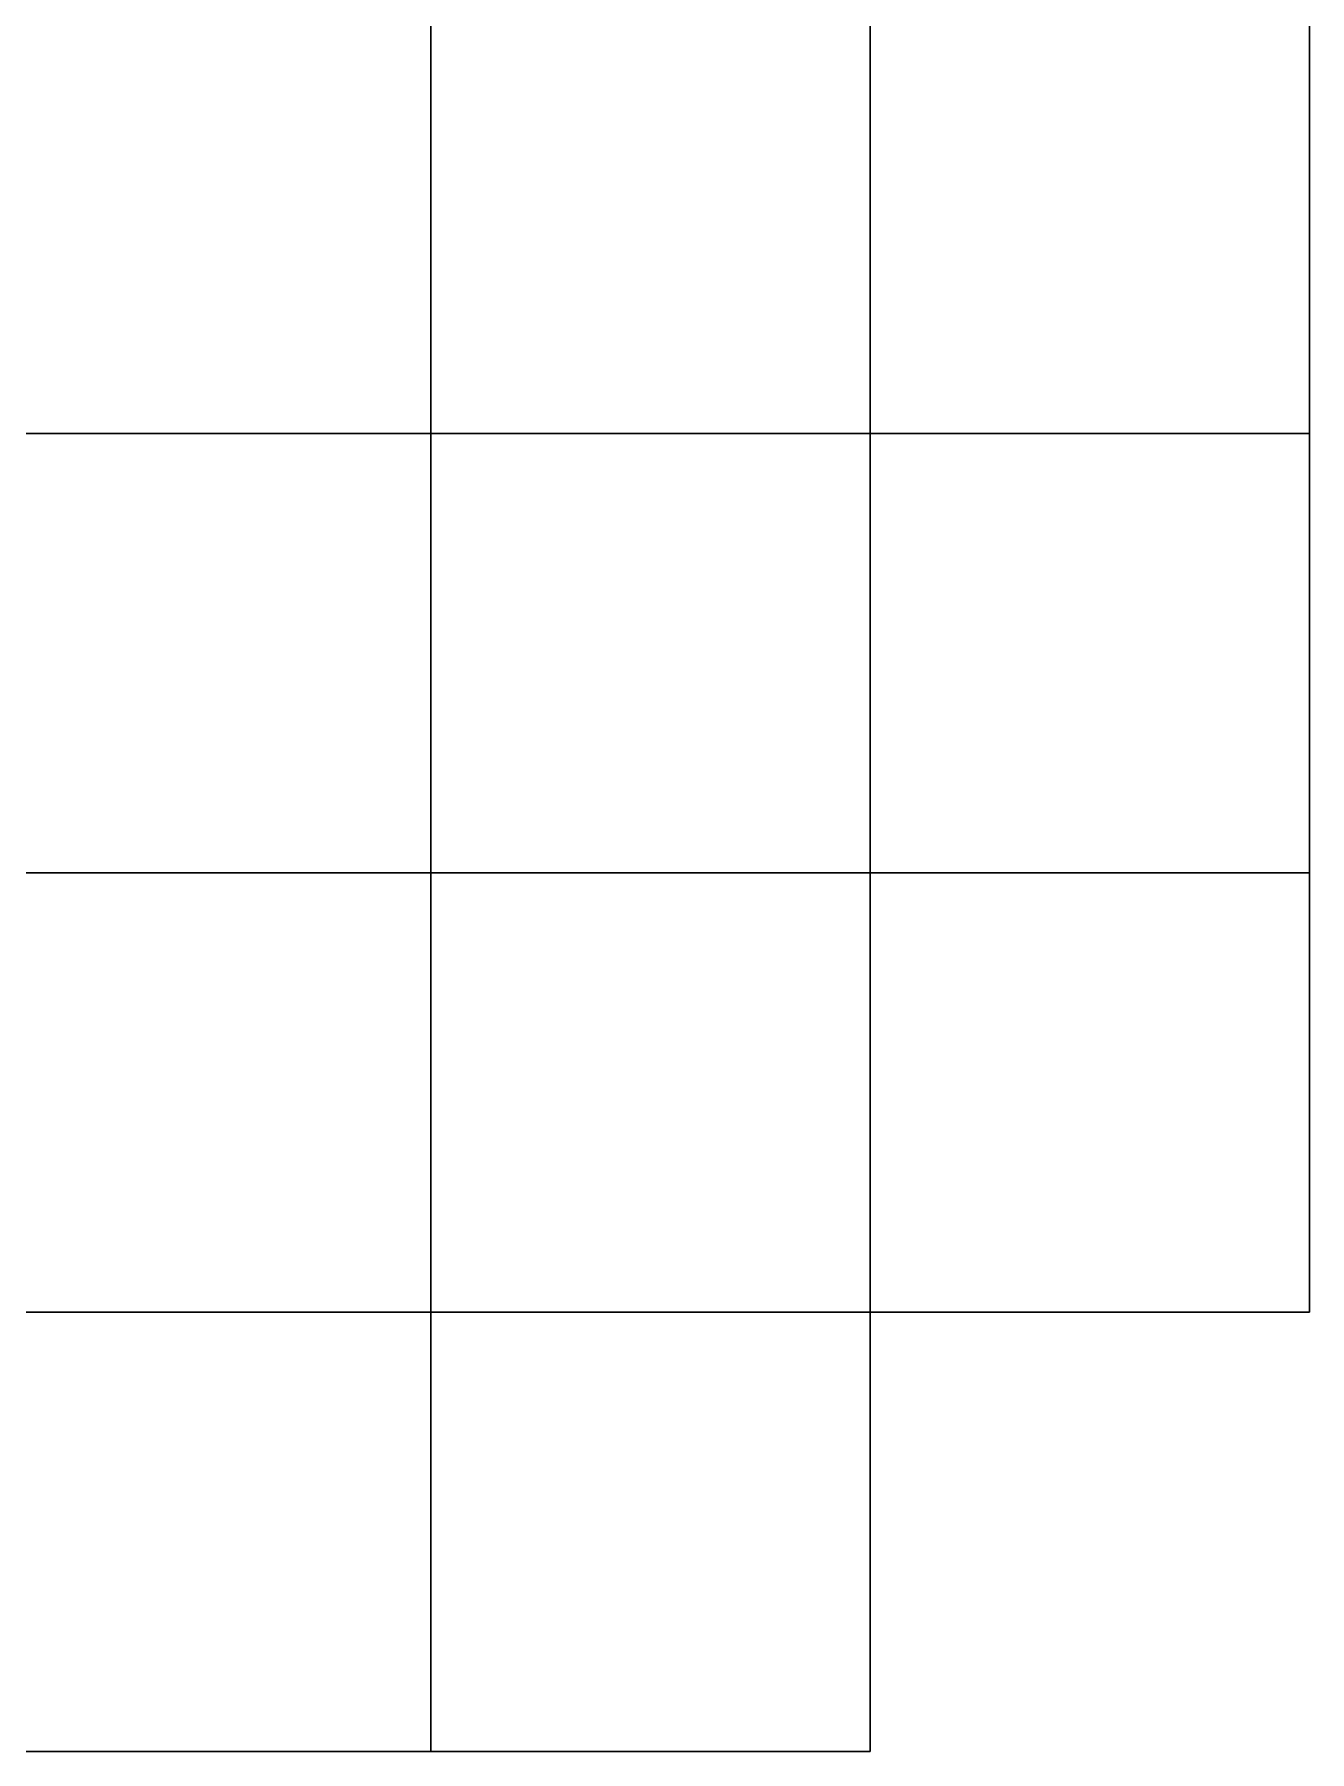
# Model space of a CAD drawing. Header units: metres. Extents: x 376982 to 377560, y 6958004 to 6958955.
# Drawn here: x 377206.71 to 377213.97, y 6958343.9 to 6958353.67 of the extents above; entities that cross this region are included whole.
import ezdxf

# ---------------------------------------------------------------- set-up
doc = ezdxf.new("R2010")
doc.units = ezdxf.units.M
doc.layers.add('MB_UCS_R5_muy_alta', color=7, linetype='Continuous')

msp = doc.modelspace()

# ---------------------------------------------------------------- linework, layer by layer
at = {"layer": 'MB_UCS_R5_muy_alta'}
for points in [[(377206.47, 6958351.402, 300.188), (377208.97, 6958351.402, 300.188), (377208.97, 6958353.902, 300.188), (377206.47, 6958353.902, 300.188)], [(377206.47, 6958351.402, 302.688), (377208.97, 6958351.402, 302.688), (377208.97, 6958353.902, 302.688), (377206.47, 6958353.902, 302.688)], [(377206.47, 6958351.402, 302.688), (377208.97, 6958351.402, 302.688), (377208.97, 6958353.902, 302.688), (377206.47, 6958353.902, 302.688)], [(377206.47, 6958351.402, 305.188), (377208.97, 6958351.402, 305.188), (377208.97, 6958353.902, 305.188), (377206.47, 6958353.902, 305.188)], [(377206.47, 6958351.402, 305.188), (377208.97, 6958351.402, 305.188), (377208.97, 6958353.902, 305.188), (377206.47, 6958353.902, 305.188)], [(377206.47, 6958351.402, 307.688), (377208.97, 6958351.402, 307.688), (377208.97, 6958353.902, 307.688), (377206.47, 6958353.902, 307.688)], [(377206.47, 6958351.402, 307.688), (377208.97, 6958351.402, 307.688), (377208.97, 6958353.902, 307.688), (377206.47, 6958353.902, 307.688)], [(377206.47, 6958351.402, 310.188), (377208.97, 6958351.402, 310.188), (377208.97, 6958353.902, 310.188), (377206.47, 6958353.902, 310.188)], [(377206.47, 6958351.402, 310.188), (377208.97, 6958351.402, 310.188), (377208.97, 6958353.902, 310.188), (377206.47, 6958353.902, 310.188)], [(377206.47, 6958351.402, 312.688), (377208.97, 6958351.402, 312.688), (377208.97, 6958353.902, 312.688), (377206.47, 6958353.902, 312.688)], [(377206.47, 6958351.402, 312.688), (377208.97, 6958351.402, 312.688), (377208.97, 6958353.902, 312.688), (377206.47, 6958353.902, 312.688)], [(377206.47, 6958351.402, 315.188), (377208.97, 6958351.402, 315.188), (377208.97, 6958353.902, 315.188), (377206.47, 6958353.902, 315.188)], [(377206.47, 6958351.402, 315.188), (377208.97, 6958351.402, 315.188), (377208.97, 6958353.902, 315.188), (377206.47, 6958353.902, 315.188)], [(377206.47, 6958351.402, 317.688), (377208.97, 6958351.402, 317.688), (377208.97, 6958353.902, 317.688), (377206.47, 6958353.902, 317.688)], [(377206.47, 6958351.402, 317.688), (377208.97, 6958351.402, 317.688), (377208.97, 6958353.902, 317.688), (377206.47, 6958353.902, 317.688)], [(377206.47, 6958351.402, 320.188), (377208.97, 6958351.402, 320.188), (377208.97, 6958353.902, 320.188), (377206.47, 6958353.902, 320.188)], [(377206.47, 6958351.402, 320.188), (377208.97, 6958351.402, 320.188), (377208.97, 6958353.902, 320.188), (377206.47, 6958353.902, 320.188)], [(377206.47, 6958351.402, 322.688), (377208.97, 6958351.402, 322.688), (377208.97, 6958353.902, 322.688), (377206.47, 6958353.902, 322.688)], [(377206.47, 6958351.402, 322.688), (377208.97, 6958351.402, 322.688), (377208.97, 6958353.902, 322.688), (377206.47, 6958353.902, 322.688)], [(377206.47, 6958351.402, 325.188), (377208.97, 6958351.402, 325.188), (377208.97, 6958353.902, 325.188), (377206.47, 6958353.902, 325.188)], [(377206.47, 6958351.402, 325.188), (377208.97, 6958351.402, 325.188), (377208.97, 6958353.902, 325.188), (377206.47, 6958353.902, 325.188)], [(377206.47, 6958351.402, 327.688), (377208.97, 6958351.402, 327.688), (377208.97, 6958353.902, 327.688), (377206.47, 6958353.902, 327.688)], [(377208.97, 6958351.402, 300.188), (377208.97, 6958353.902, 300.188), (377208.97, 6958353.902, 302.688), (377208.97, 6958351.402, 302.688)], [(377208.97, 6958351.402, 302.688), (377208.97, 6958353.902, 302.688), (377208.97, 6958353.902, 305.188), (377208.97, 6958351.402, 305.188)], [(377208.97, 6958351.402, 305.188), (377208.97, 6958353.902, 305.188), (377208.97, 6958353.902, 307.688), (377208.97, 6958351.402, 307.688)], [(377208.97, 6958351.402, 307.688), (377208.97, 6958353.902, 307.688), (377208.97, 6958353.902, 310.188), (377208.97, 6958351.402, 310.188)], [(377208.97, 6958351.402, 310.188), (377208.97, 6958353.902, 310.188), (377208.97, 6958353.902, 312.688), (377208.97, 6958351.402, 312.688)], [(377208.97, 6958351.402, 312.688), (377208.97, 6958353.902, 312.688), (377208.97, 6958353.902, 315.188), (377208.97, 6958351.402, 315.188)], [(377208.97, 6958351.402, 315.188), (377208.97, 6958353.902, 315.188), (377208.97, 6958353.902, 317.688), (377208.97, 6958351.402, 317.688)], [(377208.97, 6958351.402, 317.688), (377208.97, 6958353.902, 317.688), (377208.97, 6958353.902, 320.188), (377208.97, 6958351.402, 320.188)], [(377208.97, 6958351.402, 320.188), (377208.97, 6958353.902, 320.188), (377208.97, 6958353.902, 322.688), (377208.97, 6958351.402, 322.688)], [(377208.97, 6958351.402, 322.688), (377208.97, 6958353.902, 322.688), (377208.97, 6958353.902, 325.188), (377208.97, 6958351.402, 325.188)], [(377208.97, 6958351.402, 325.188), (377208.97, 6958353.902, 325.188), (377208.97, 6958353.902, 327.688), (377208.97, 6958351.402, 327.688)], [(377208.97, 6958351.402, 305.188), (377211.47, 6958351.402, 305.188), (377211.47, 6958353.902, 305.188), (377208.97, 6958353.902, 305.188)], [(377208.97, 6958351.402, 307.688), (377211.47, 6958351.402, 307.688), (377211.47, 6958353.902, 307.688), (377208.97, 6958353.902, 307.688)], [(377208.97, 6958353.902, 305.188), (377208.97, 6958351.402, 305.188), (377208.97, 6958351.402, 307.688), (377208.97, 6958353.902, 307.688)], [(377208.97, 6958351.402, 307.688), (377211.47, 6958351.402, 307.688), (377211.47, 6958353.902, 307.688), (377208.97, 6958353.902, 307.688)], [(377208.97, 6958351.402, 310.188), (377211.47, 6958351.402, 310.188), (377211.47, 6958353.902, 310.188), (377208.97, 6958353.902, 310.188)], [(377208.97, 6958353.902, 307.688), (377208.97, 6958351.402, 307.688), (377208.97, 6958351.402, 310.188), (377208.97, 6958353.902, 310.188)], [(377208.97, 6958351.402, 310.188), (377211.47, 6958351.402, 310.188), (377211.47, 6958353.902, 310.188), (377208.97, 6958353.902, 310.188)], [(377208.97, 6958351.402, 312.688), (377211.47, 6958351.402, 312.688), (377211.47, 6958353.902, 312.688), (377208.97, 6958353.902, 312.688)], [(377208.97, 6958353.902, 310.188), (377208.97, 6958351.402, 310.188), (377208.97, 6958351.402, 312.688), (377208.97, 6958353.902, 312.688)], [(377208.97, 6958351.402, 312.688), (377211.47, 6958351.402, 312.688), (377211.47, 6958353.902, 312.688), (377208.97, 6958353.902, 312.688)], [(377208.97, 6958351.402, 315.188), (377211.47, 6958351.402, 315.188), (377211.47, 6958353.902, 315.188), (377208.97, 6958353.902, 315.188)], [(377208.97, 6958353.902, 312.688), (377208.97, 6958351.402, 312.688), (377208.97, 6958351.402, 315.188), (377208.97, 6958353.902, 315.188)], [(377208.97, 6958351.402, 315.188), (377211.47, 6958351.402, 315.188), (377211.47, 6958353.902, 315.188), (377208.97, 6958353.902, 315.188)], [(377208.97, 6958351.402, 317.688), (377211.47, 6958351.402, 317.688), (377211.47, 6958353.902, 317.688), (377208.97, 6958353.902, 317.688)], [(377208.97, 6958353.902, 315.188), (377208.97, 6958351.402, 315.188), (377208.97, 6958351.402, 317.688), (377208.97, 6958353.902, 317.688)], [(377208.97, 6958351.402, 317.688), (377211.47, 6958351.402, 317.688), (377211.47, 6958353.902, 317.688), (377208.97, 6958353.902, 317.688)], [(377208.97, 6958351.402, 320.188), (377211.47, 6958351.402, 320.188), (377211.47, 6958353.902, 320.188), (377208.97, 6958353.902, 320.188)], [(377208.97, 6958353.902, 317.688), (377208.97, 6958351.402, 317.688), (377208.97, 6958351.402, 320.188), (377208.97, 6958353.902, 320.188)], [(377208.97, 6958351.402, 320.188), (377211.47, 6958351.402, 320.188), (377211.47, 6958353.902, 320.188), (377208.97, 6958353.902, 320.188)], [(377208.97, 6958351.402, 322.688), (377211.47, 6958351.402, 322.688), (377211.47, 6958353.902, 322.688), (377208.97, 6958353.902, 322.688)], [(377208.97, 6958353.902, 320.188), (377208.97, 6958351.402, 320.188), (377208.97, 6958351.402, 322.688), (377208.97, 6958353.902, 322.688)], [(377211.47, 6958351.402, 305.188), (377211.47, 6958353.902, 305.188), (377211.47, 6958353.902, 307.688), (377211.47, 6958351.402, 307.688)], [(377211.47, 6958351.402, 307.688), (377211.47, 6958353.902, 307.688), (377211.47, 6958353.902, 310.188), (377211.47, 6958351.402, 310.188)], [(377211.47, 6958351.402, 310.188), (377211.47, 6958353.902, 310.188), (377211.47, 6958353.902, 312.688), (377211.47, 6958351.402, 312.688)], [(377211.47, 6958351.402, 312.688), (377211.47, 6958353.902, 312.688), (377211.47, 6958353.902, 315.188), (377211.47, 6958351.402, 315.188)], [(377211.47, 6958351.402, 315.188), (377211.47, 6958353.902, 315.188), (377211.47, 6958353.902, 317.688), (377211.47, 6958351.402, 317.688)], [(377211.47, 6958351.402, 317.688), (377211.47, 6958353.902, 317.688), (377211.47, 6958353.902, 320.188), (377211.47, 6958351.402, 320.188)], [(377211.47, 6958351.402, 320.188), (377211.47, 6958353.902, 320.188), (377211.47, 6958353.902, 322.688), (377211.47, 6958351.402, 322.688)], [(377211.47, 6958351.402, 307.688), (377213.97, 6958351.402, 307.688), (377213.97, 6958353.902, 307.688), (377211.47, 6958353.902, 307.688)], [(377211.47, 6958351.402, 310.188), (377213.97, 6958351.402, 310.188), (377213.97, 6958353.902, 310.188), (377211.47, 6958353.902, 310.188)], [(377211.47, 6958353.902, 307.688), (377211.47, 6958351.402, 307.688), (377211.47, 6958351.402, 310.188), (377211.47, 6958353.902, 310.188)], [(377211.47, 6958351.402, 310.188), (377213.97, 6958351.402, 310.188), (377213.97, 6958353.902, 310.188), (377211.47, 6958353.902, 310.188)], [(377211.47, 6958351.402, 312.688), (377213.97, 6958351.402, 312.688), (377213.97, 6958353.902, 312.688), (377211.47, 6958353.902, 312.688)], [(377211.47, 6958353.902, 310.188), (377211.47, 6958351.402, 310.188), (377211.47, 6958351.402, 312.688), (377211.47, 6958353.902, 312.688)], [(377211.47, 6958351.402, 312.688), (377213.97, 6958351.402, 312.688), (377213.97, 6958353.902, 312.688), (377211.47, 6958353.902, 312.688)], [(377211.47, 6958351.402, 315.188), (377213.97, 6958351.402, 315.188), (377213.97, 6958353.902, 315.188), (377211.47, 6958353.902, 315.188)], [(377211.47, 6958353.902, 312.688), (377211.47, 6958351.402, 312.688), (377211.47, 6958351.402, 315.188), (377211.47, 6958353.902, 315.188)], [(377211.47, 6958351.402, 315.188), (377213.97, 6958351.402, 315.188), (377213.97, 6958353.902, 315.188), (377211.47, 6958353.902, 315.188)], [(377211.47, 6958351.402, 317.688), (377213.97, 6958351.402, 317.688), (377213.97, 6958353.902, 317.688), (377211.47, 6958353.902, 317.688)], [(377211.47, 6958353.902, 315.188), (377211.47, 6958351.402, 315.188), (377211.47, 6958351.402, 317.688), (377211.47, 6958353.902, 317.688)], [(377211.47, 6958351.402, 317.688), (377213.97, 6958351.402, 317.688), (377213.97, 6958353.902, 317.688), (377211.47, 6958353.902, 317.688)], [(377211.47, 6958351.402, 320.188), (377213.97, 6958351.402, 320.188), (377213.97, 6958353.902, 320.188), (377211.47, 6958353.902, 320.188)], [(377211.47, 6958353.902, 317.688), (377211.47, 6958351.402, 317.688), (377211.47, 6958351.402, 320.188), (377211.47, 6958353.902, 320.188)], [(377213.97, 6958351.402, 307.688), (377213.97, 6958353.902, 307.688), (377213.97, 6958353.902, 310.188), (377213.97, 6958351.402, 310.188)], [(377213.97, 6958351.402, 310.188), (377213.97, 6958353.902, 310.188), (377213.97, 6958353.902, 312.688), (377213.97, 6958351.402, 312.688)], [(377213.97, 6958351.402, 312.688), (377213.97, 6958353.902, 312.688), (377213.97, 6958353.902, 315.188), (377213.97, 6958351.402, 315.188)], [(377213.97, 6958351.402, 315.188), (377213.97, 6958353.902, 315.188), (377213.97, 6958353.902, 317.688), (377213.97, 6958351.402, 317.688)], [(377213.97, 6958351.402, 317.688), (377213.97, 6958353.902, 317.688), (377213.97, 6958353.902, 320.188), (377213.97, 6958351.402, 320.188)], [(377206.47, 6958348.902, 305.188), (377208.97, 6958348.902, 305.188), (377208.97, 6958351.402, 305.188), (377206.47, 6958351.402, 305.188)], [(377206.47, 6958348.902, 307.688), (377208.97, 6958348.902, 307.688), (377208.97, 6958351.402, 307.688), (377206.47, 6958351.402, 307.688)], [(377208.97, 6958351.402, 305.188), (377206.47, 6958351.402, 305.188), (377206.47, 6958351.402, 307.688), (377208.97, 6958351.402, 307.688)], [(377206.47, 6958348.902, 307.688), (377208.97, 6958348.902, 307.688), (377208.97, 6958351.402, 307.688), (377206.47, 6958351.402, 307.688)], [(377206.47, 6958348.902, 310.188), (377208.97, 6958348.902, 310.188), (377208.97, 6958351.402, 310.188), (377206.47, 6958351.402, 310.188)], [(377208.97, 6958351.402, 307.688), (377206.47, 6958351.402, 307.688), (377206.47, 6958351.402, 310.188), (377208.97, 6958351.402, 310.188)], [(377206.47, 6958348.902, 310.188), (377208.97, 6958348.902, 310.188), (377208.97, 6958351.402, 310.188), (377206.47, 6958351.402, 310.188)], [(377206.47, 6958348.902, 312.688), (377208.97, 6958348.902, 312.688), (377208.97, 6958351.402, 312.688), (377206.47, 6958351.402, 312.688)], [(377208.97, 6958351.402, 310.188), (377206.47, 6958351.402, 310.188), (377206.47, 6958351.402, 312.688), (377208.97, 6958351.402, 312.688)], [(377206.47, 6958348.902, 312.688), (377208.97, 6958348.902, 312.688), (377208.97, 6958351.402, 312.688), (377206.47, 6958351.402, 312.688)], [(377206.47, 6958348.902, 315.188), (377208.97, 6958348.902, 315.188), (377208.97, 6958351.402, 315.188), (377206.47, 6958351.402, 315.188)], [(377208.97, 6958351.402, 312.688), (377206.47, 6958351.402, 312.688), (377206.47, 6958351.402, 315.188), (377208.97, 6958351.402, 315.188)], [(377206.47, 6958348.902, 315.188), (377208.97, 6958348.902, 315.188), (377208.97, 6958351.402, 315.188), (377206.47, 6958351.402, 315.188)], [(377206.47, 6958348.902, 317.688), (377208.97, 6958348.902, 317.688), (377208.97, 6958351.402, 317.688), (377206.47, 6958351.402, 317.688)], [(377208.97, 6958351.402, 315.188), (377206.47, 6958351.402, 315.188), (377206.47, 6958351.402, 317.688), (377208.97, 6958351.402, 317.688)], [(377206.47, 6958348.902, 317.688), (377208.97, 6958348.902, 317.688), (377208.97, 6958351.402, 317.688), (377206.47, 6958351.402, 317.688)], [(377206.47, 6958348.902, 320.188), (377208.97, 6958348.902, 320.188), (377208.97, 6958351.402, 320.188), (377206.47, 6958351.402, 320.188)], [(377208.97, 6958351.402, 317.688), (377206.47, 6958351.402, 317.688), (377206.47, 6958351.402, 320.188), (377208.97, 6958351.402, 320.188)], [(377206.47, 6958348.902, 320.188), (377208.97, 6958348.902, 320.188), (377208.97, 6958351.402, 320.188), (377206.47, 6958351.402, 320.188)], [(377206.47, 6958348.902, 322.688), (377208.97, 6958348.902, 322.688), (377208.97, 6958351.402, 322.688), (377206.47, 6958351.402, 322.688)], [(377208.97, 6958351.402, 320.188), (377206.47, 6958351.402, 320.188), (377206.47, 6958351.402, 322.688), (377208.97, 6958351.402, 322.688)], [(377206.47, 6958351.402, 300.188), (377208.97, 6958351.402, 300.188), (377208.97, 6958351.402, 302.688), (377206.47, 6958351.402, 302.688)], [(377206.47, 6958351.402, 302.688), (377208.97, 6958351.402, 302.688), (377208.97, 6958351.402, 305.188), (377206.47, 6958351.402, 305.188)], [(377206.47, 6958351.402, 305.188), (377208.97, 6958351.402, 305.188), (377208.97, 6958351.402, 307.688), (377206.47, 6958351.402, 307.688)], [(377206.47, 6958351.402, 307.688), (377208.97, 6958351.402, 307.688), (377208.97, 6958351.402, 310.188), (377206.47, 6958351.402, 310.188)], [(377206.47, 6958351.402, 310.188), (377208.97, 6958351.402, 310.188), (377208.97, 6958351.402, 312.688), (377206.47, 6958351.402, 312.688)], [(377206.47, 6958351.402, 312.688), (377208.97, 6958351.402, 312.688), (377208.97, 6958351.402, 315.188), (377206.47, 6958351.402, 315.188)], [(377206.47, 6958351.402, 315.188), (377208.97, 6958351.402, 315.188), (377208.97, 6958351.402, 317.688), (377206.47, 6958351.402, 317.688)], [(377206.47, 6958351.402, 317.688), (377208.97, 6958351.402, 317.688), (377208.97, 6958351.402, 320.188), (377206.47, 6958351.402, 320.188)], [(377206.47, 6958351.402, 320.188), (377208.97, 6958351.402, 320.188), (377208.97, 6958351.402, 322.688), (377206.47, 6958351.402, 322.688)], [(377206.47, 6958351.402, 322.688), (377208.97, 6958351.402, 322.688), (377208.97, 6958351.402, 325.188), (377206.47, 6958351.402, 325.188)], [(377206.47, 6958351.402, 325.188), (377208.97, 6958351.402, 325.188), (377208.97, 6958351.402, 327.688), (377206.47, 6958351.402, 327.688)], [(377208.97, 6958348.902, 305.188), (377208.97, 6958351.402, 305.188), (377208.97, 6958351.402, 307.688), (377208.97, 6958348.902, 307.688)], [(377208.97, 6958348.902, 307.688), (377208.97, 6958351.402, 307.688), (377208.97, 6958351.402, 310.188), (377208.97, 6958348.902, 310.188)], [(377208.97, 6958348.902, 310.188), (377208.97, 6958351.402, 310.188), (377208.97, 6958351.402, 312.688), (377208.97, 6958348.902, 312.688)], [(377208.97, 6958348.902, 312.688), (377208.97, 6958351.402, 312.688), (377208.97, 6958351.402, 315.188), (377208.97, 6958348.902, 315.188)], [(377208.97, 6958348.902, 315.188), (377208.97, 6958351.402, 315.188), (377208.97, 6958351.402, 317.688), (377208.97, 6958348.902, 317.688)], [(377208.97, 6958348.902, 317.688), (377208.97, 6958351.402, 317.688), (377208.97, 6958351.402, 320.188), (377208.97, 6958348.902, 320.188)], [(377208.97, 6958348.902, 320.188), (377208.97, 6958351.402, 320.188), (377208.97, 6958351.402, 322.688), (377208.97, 6958348.902, 322.688)], [(377208.97, 6958348.902, 307.688), (377211.47, 6958348.902, 307.688), (377211.47, 6958351.402, 307.688), (377208.97, 6958351.402, 307.688)], [(377208.97, 6958348.902, 310.188), (377211.47, 6958348.902, 310.188), (377211.47, 6958351.402, 310.188), (377208.97, 6958351.402, 310.188)], [(377211.47, 6958351.402, 307.688), (377208.97, 6958351.402, 307.688), (377208.97, 6958351.402, 310.188), (377211.47, 6958351.402, 310.188)], [(377208.97, 6958351.402, 307.688), (377208.97, 6958348.902, 307.688), (377208.97, 6958348.902, 310.188), (377208.97, 6958351.402, 310.188)], [(377208.97, 6958348.902, 310.188), (377211.47, 6958348.902, 310.188), (377211.47, 6958351.402, 310.188), (377208.97, 6958351.402, 310.188)], [(377208.97, 6958348.902, 312.688), (377211.47, 6958348.902, 312.688), (377211.47, 6958351.402, 312.688), (377208.97, 6958351.402, 312.688)], [(377211.47, 6958351.402, 310.188), (377208.97, 6958351.402, 310.188), (377208.97, 6958351.402, 312.688), (377211.47, 6958351.402, 312.688)], [(377208.97, 6958351.402, 310.188), (377208.97, 6958348.902, 310.188), (377208.97, 6958348.902, 312.688), (377208.97, 6958351.402, 312.688)], [(377208.97, 6958348.902, 312.688), (377211.47, 6958348.902, 312.688), (377211.47, 6958351.402, 312.688), (377208.97, 6958351.402, 312.688)], [(377208.97, 6958348.902, 315.188), (377211.47, 6958348.902, 315.188), (377211.47, 6958351.402, 315.188), (377208.97, 6958351.402, 315.188)], [(377211.47, 6958351.402, 312.688), (377208.97, 6958351.402, 312.688), (377208.97, 6958351.402, 315.188), (377211.47, 6958351.402, 315.188)], [(377208.97, 6958351.402, 312.688), (377208.97, 6958348.902, 312.688), (377208.97, 6958348.902, 315.188), (377208.97, 6958351.402, 315.188)], [(377208.97, 6958348.902, 315.188), (377211.47, 6958348.902, 315.188), (377211.47, 6958351.402, 315.188), (377208.97, 6958351.402, 315.188)], [(377208.97, 6958348.902, 317.688), (377211.47, 6958348.902, 317.688), (377211.47, 6958351.402, 317.688), (377208.97, 6958351.402, 317.688)], [(377211.47, 6958351.402, 315.188), (377208.97, 6958351.402, 315.188), (377208.97, 6958351.402, 317.688), (377211.47, 6958351.402, 317.688)], [(377208.97, 6958351.402, 315.188), (377208.97, 6958348.902, 315.188), (377208.97, 6958348.902, 317.688), (377208.97, 6958351.402, 317.688)], [(377208.97, 6958348.902, 317.688), (377211.47, 6958348.902, 317.688), (377211.47, 6958351.402, 317.688), (377208.97, 6958351.402, 317.688)], [(377208.97, 6958348.902, 320.188), (377211.47, 6958348.902, 320.188), (377211.47, 6958351.402, 320.188), (377208.97, 6958351.402, 320.188)], [(377211.47, 6958351.402, 317.688), (377208.97, 6958351.402, 317.688), (377208.97, 6958351.402, 320.188), (377211.47, 6958351.402, 320.188)], [(377208.97, 6958351.402, 317.688), (377208.97, 6958348.902, 317.688), (377208.97, 6958348.902, 320.188), (377208.97, 6958351.402, 320.188)], [(377208.97, 6958351.402, 305.188), (377211.47, 6958351.402, 305.188), (377211.47, 6958351.402, 307.688), (377208.97, 6958351.402, 307.688)], [(377208.97, 6958351.402, 307.688), (377211.47, 6958351.402, 307.688), (377211.47, 6958351.402, 310.188), (377208.97, 6958351.402, 310.188)], [(377208.97, 6958351.402, 310.188), (377211.47, 6958351.402, 310.188), (377211.47, 6958351.402, 312.688), (377208.97, 6958351.402, 312.688)], [(377208.97, 6958351.402, 312.688), (377211.47, 6958351.402, 312.688), (377211.47, 6958351.402, 315.188), (377208.97, 6958351.402, 315.188)], [(377208.97, 6958351.402, 315.188), (377211.47, 6958351.402, 315.188), (377211.47, 6958351.402, 317.688), (377208.97, 6958351.402, 317.688)], [(377208.97, 6958351.402, 317.688), (377211.47, 6958351.402, 317.688), (377211.47, 6958351.402, 320.188), (377208.97, 6958351.402, 320.188)], [(377208.97, 6958351.402, 320.188), (377211.47, 6958351.402, 320.188), (377211.47, 6958351.402, 322.688), (377208.97, 6958351.402, 322.688)], [(377211.47, 6958348.902, 307.688), (377211.47, 6958351.402, 307.688), (377211.47, 6958351.402, 310.188), (377211.47, 6958348.902, 310.188)], [(377211.47, 6958348.902, 310.188), (377211.47, 6958351.402, 310.188), (377211.47, 6958351.402, 312.688), (377211.47, 6958348.902, 312.688)], [(377211.47, 6958348.902, 312.688), (377211.47, 6958351.402, 312.688), (377211.47, 6958351.402, 315.188), (377211.47, 6958348.902, 315.188)], [(377211.47, 6958348.902, 315.188), (377211.47, 6958351.402, 315.188), (377211.47, 6958351.402, 317.688), (377211.47, 6958348.902, 317.688)], [(377211.47, 6958348.902, 317.688), (377211.47, 6958351.402, 317.688), (377211.47, 6958351.402, 320.188), (377211.47, 6958348.902, 320.188)], [(377211.47, 6958348.902, 307.688), (377213.97, 6958348.902, 307.688), (377213.97, 6958351.402, 307.688), (377211.47, 6958351.402, 307.688)], [(377211.47, 6958348.902, 310.188), (377213.97, 6958348.902, 310.188), (377213.97, 6958351.402, 310.188), (377211.47, 6958351.402, 310.188)], [(377213.97, 6958351.402, 307.688), (377211.47, 6958351.402, 307.688), (377211.47, 6958351.402, 310.188), (377213.97, 6958351.402, 310.188)], [(377211.47, 6958351.402, 307.688), (377211.47, 6958348.902, 307.688), (377211.47, 6958348.902, 310.188), (377211.47, 6958351.402, 310.188)], [(377211.47, 6958348.902, 310.188), (377213.97, 6958348.902, 310.188), (377213.97, 6958351.402, 310.188), (377211.47, 6958351.402, 310.188)], [(377211.47, 6958348.902, 312.688), (377213.97, 6958348.902, 312.688), (377213.97, 6958351.402, 312.688), (377211.47, 6958351.402, 312.688)], [(377213.97, 6958351.402, 310.188), (377211.47, 6958351.402, 310.188), (377211.47, 6958351.402, 312.688), (377213.97, 6958351.402, 312.688)], [(377211.47, 6958351.402, 310.188), (377211.47, 6958348.902, 310.188), (377211.47, 6958348.902, 312.688), (377211.47, 6958351.402, 312.688)], [(377211.47, 6958348.902, 312.688), (377213.97, 6958348.902, 312.688), (377213.97, 6958351.402, 312.688), (377211.47, 6958351.402, 312.688)], [(377211.47, 6958348.902, 315.188), (377213.97, 6958348.902, 315.188), (377213.97, 6958351.402, 315.188), (377211.47, 6958351.402, 315.188)], [(377213.97, 6958351.402, 312.688), (377211.47, 6958351.402, 312.688), (377211.47, 6958351.402, 315.188), (377213.97, 6958351.402, 315.188)], [(377211.47, 6958351.402, 312.688), (377211.47, 6958348.902, 312.688), (377211.47, 6958348.902, 315.188), (377211.47, 6958351.402, 315.188)], [(377211.47, 6958348.902, 315.188), (377213.97, 6958348.902, 315.188), (377213.97, 6958351.402, 315.188), (377211.47, 6958351.402, 315.188)], [(377211.47, 6958348.902, 317.688), (377213.97, 6958348.902, 317.688), (377213.97, 6958351.402, 317.688), (377211.47, 6958351.402, 317.688)], [(377213.97, 6958351.402, 315.188), (377211.47, 6958351.402, 315.188), (377211.47, 6958351.402, 317.688), (377213.97, 6958351.402, 317.688)], [(377211.47, 6958351.402, 315.188), (377211.47, 6958348.902, 315.188), (377211.47, 6958348.902, 317.688), (377211.47, 6958351.402, 317.688)], [(377211.47, 6958348.902, 317.688), (377213.97, 6958348.902, 317.688), (377213.97, 6958351.402, 317.688), (377211.47, 6958351.402, 317.688)], [(377211.47, 6958348.902, 320.188), (377213.97, 6958348.902, 320.188), (377213.97, 6958351.402, 320.188), (377211.47, 6958351.402, 320.188)], [(377213.97, 6958351.402, 317.688), (377211.47, 6958351.402, 317.688), (377211.47, 6958351.402, 320.188), (377213.97, 6958351.402, 320.188)], [(377211.47, 6958351.402, 317.688), (377211.47, 6958348.902, 317.688), (377211.47, 6958348.902, 320.188), (377211.47, 6958351.402, 320.188)], [(377211.47, 6958351.402, 307.688), (377213.97, 6958351.402, 307.688), (377213.97, 6958351.402, 310.188), (377211.47, 6958351.402, 310.188)], [(377211.47, 6958351.402, 310.188), (377213.97, 6958351.402, 310.188), (377213.97, 6958351.402, 312.688), (377211.47, 6958351.402, 312.688)], [(377211.47, 6958351.402, 312.688), (377213.97, 6958351.402, 312.688), (377213.97, 6958351.402, 315.188), (377211.47, 6958351.402, 315.188)], [(377211.47, 6958351.402, 315.188), (377213.97, 6958351.402, 315.188), (377213.97, 6958351.402, 317.688), (377211.47, 6958351.402, 317.688)], [(377211.47, 6958351.402, 317.688), (377213.97, 6958351.402, 317.688), (377213.97, 6958351.402, 320.188), (377211.47, 6958351.402, 320.188)], [(377213.97, 6958348.902, 307.688), (377213.97, 6958351.402, 307.688), (377213.97, 6958351.402, 310.188), (377213.97, 6958348.902, 310.188)], [(377213.97, 6958348.902, 310.188), (377213.97, 6958351.402, 310.188), (377213.97, 6958351.402, 312.688), (377213.97, 6958348.902, 312.688)], [(377213.97, 6958348.902, 312.688), (377213.97, 6958351.402, 312.688), (377213.97, 6958351.402, 315.188), (377213.97, 6958348.902, 315.188)], [(377213.97, 6958348.902, 315.188), (377213.97, 6958351.402, 315.188), (377213.97, 6958351.402, 317.688), (377213.97, 6958348.902, 317.688)], [(377213.97, 6958348.902, 317.688), (377213.97, 6958351.402, 317.688), (377213.97, 6958351.402, 320.188), (377213.97, 6958348.902, 320.188)], [(377206.47, 6958346.402, 307.688), (377208.97, 6958346.402, 307.688), (377208.97, 6958348.902, 307.688), (377206.47, 6958348.902, 307.688)], [(377206.47, 6958346.402, 310.188), (377208.97, 6958346.402, 310.188), (377208.97, 6958348.902, 310.188), (377206.47, 6958348.902, 310.188)], [(377208.97, 6958348.902, 307.688), (377206.47, 6958348.902, 307.688), (377206.47, 6958348.902, 310.188), (377208.97, 6958348.902, 310.188)], [(377206.47, 6958346.402, 310.188), (377208.97, 6958346.402, 310.188), (377208.97, 6958348.902, 310.188), (377206.47, 6958348.902, 310.188)], [(377206.47, 6958346.402, 312.688), (377208.97, 6958346.402, 312.688), (377208.97, 6958348.902, 312.688), (377206.47, 6958348.902, 312.688)], [(377208.97, 6958348.902, 310.188), (377206.47, 6958348.902, 310.188), (377206.47, 6958348.902, 312.688), (377208.97, 6958348.902, 312.688)], [(377206.47, 6958346.402, 312.688), (377208.97, 6958346.402, 312.688), (377208.97, 6958348.902, 312.688), (377206.47, 6958348.902, 312.688)], [(377206.47, 6958346.402, 315.188), (377208.97, 6958346.402, 315.188), (377208.97, 6958348.902, 315.188), (377206.47, 6958348.902, 315.188)], [(377208.97, 6958348.902, 312.688), (377206.47, 6958348.902, 312.688), (377206.47, 6958348.902, 315.188), (377208.97, 6958348.902, 315.188)], [(377206.47, 6958346.402, 315.188), (377208.97, 6958346.402, 315.188), (377208.97, 6958348.902, 315.188), (377206.47, 6958348.902, 315.188)], [(377206.47, 6958346.402, 317.688), (377208.97, 6958346.402, 317.688), (377208.97, 6958348.902, 317.688), (377206.47, 6958348.902, 317.688)], [(377208.97, 6958348.902, 315.188), (377206.47, 6958348.902, 315.188), (377206.47, 6958348.902, 317.688), (377208.97, 6958348.902, 317.688)], [(377206.47, 6958346.402, 317.688), (377208.97, 6958346.402, 317.688), (377208.97, 6958348.902, 317.688), (377206.47, 6958348.902, 317.688)], [(377206.47, 6958346.402, 320.188), (377208.97, 6958346.402, 320.188), (377208.97, 6958348.902, 320.188), (377206.47, 6958348.902, 320.188)], [(377208.97, 6958348.902, 317.688), (377206.47, 6958348.902, 317.688), (377206.47, 6958348.902, 320.188), (377208.97, 6958348.902, 320.188)], [(377206.47, 6958348.902, 305.188), (377208.97, 6958348.902, 305.188), (377208.97, 6958348.902, 307.688), (377206.47, 6958348.902, 307.688)], [(377206.47, 6958348.902, 307.688), (377208.97, 6958348.902, 307.688), (377208.97, 6958348.902, 310.188), (377206.47, 6958348.902, 310.188)], [(377206.47, 6958348.902, 310.188), (377208.97, 6958348.902, 310.188), (377208.97, 6958348.902, 312.688), (377206.47, 6958348.902, 312.688)], [(377206.47, 6958348.902, 312.688), (377208.97, 6958348.902, 312.688), (377208.97, 6958348.902, 315.188), (377206.47, 6958348.902, 315.188)], [(377206.47, 6958348.902, 315.188), (377208.97, 6958348.902, 315.188), (377208.97, 6958348.902, 317.688), (377206.47, 6958348.902, 317.688)], [(377206.47, 6958348.902, 317.688), (377208.97, 6958348.902, 317.688), (377208.97, 6958348.902, 320.188), (377206.47, 6958348.902, 320.188)], [(377206.47, 6958348.902, 320.188), (377208.97, 6958348.902, 320.188), (377208.97, 6958348.902, 322.688), (377206.47, 6958348.902, 322.688)], [(377208.97, 6958346.402, 307.688), (377208.97, 6958348.902, 307.688), (377208.97, 6958348.902, 310.188), (377208.97, 6958346.402, 310.188)], [(377208.97, 6958346.402, 310.188), (377208.97, 6958348.902, 310.188), (377208.97, 6958348.902, 312.688), (377208.97, 6958346.402, 312.688)], [(377208.97, 6958346.402, 312.688), (377208.97, 6958348.902, 312.688), (377208.97, 6958348.902, 315.188), (377208.97, 6958346.402, 315.188)], [(377208.97, 6958346.402, 315.188), (377208.97, 6958348.902, 315.188), (377208.97, 6958348.902, 317.688), (377208.97, 6958346.402, 317.688)], [(377208.97, 6958346.402, 317.688), (377208.97, 6958348.902, 317.688), (377208.97, 6958348.902, 320.188), (377208.97, 6958346.402, 320.188)], [(377208.97, 6958346.402, 307.688), (377211.47, 6958346.402, 307.688), (377211.47, 6958348.902, 307.688), (377208.97, 6958348.902, 307.688)], [(377208.97, 6958346.402, 310.188), (377211.47, 6958346.402, 310.188), (377211.47, 6958348.902, 310.188), (377208.97, 6958348.902, 310.188)], [(377211.47, 6958348.902, 307.688), (377208.97, 6958348.902, 307.688), (377208.97, 6958348.902, 310.188), (377211.47, 6958348.902, 310.188)], [(377208.97, 6958348.902, 307.688), (377208.97, 6958346.402, 307.688), (377208.97, 6958346.402, 310.188), (377208.97, 6958348.902, 310.188)], [(377208.97, 6958346.402, 310.188), (377211.47, 6958346.402, 310.188), (377211.47, 6958348.902, 310.188), (377208.97, 6958348.902, 310.188)], [(377208.97, 6958346.402, 312.688), (377211.47, 6958346.402, 312.688), (377211.47, 6958348.902, 312.688), (377208.97, 6958348.902, 312.688)], [(377211.47, 6958348.902, 310.188), (377208.97, 6958348.902, 310.188), (377208.97, 6958348.902, 312.688), (377211.47, 6958348.902, 312.688)], [(377208.97, 6958348.902, 310.188), (377208.97, 6958346.402, 310.188), (377208.97, 6958346.402, 312.688), (377208.97, 6958348.902, 312.688)], [(377208.97, 6958346.402, 312.688), (377211.47, 6958346.402, 312.688), (377211.47, 6958348.902, 312.688), (377208.97, 6958348.902, 312.688)], [(377208.97, 6958346.402, 315.188), (377211.47, 6958346.402, 315.188), (377211.47, 6958348.902, 315.188), (377208.97, 6958348.902, 315.188)], [(377211.47, 6958348.902, 312.688), (377208.97, 6958348.902, 312.688), (377208.97, 6958348.902, 315.188), (377211.47, 6958348.902, 315.188)], [(377208.97, 6958348.902, 312.688), (377208.97, 6958346.402, 312.688), (377208.97, 6958346.402, 315.188), (377208.97, 6958348.902, 315.188)], [(377208.97, 6958346.402, 315.188), (377211.47, 6958346.402, 315.188), (377211.47, 6958348.902, 315.188), (377208.97, 6958348.902, 315.188)], [(377208.97, 6958346.402, 317.688), (377211.47, 6958346.402, 317.688), (377211.47, 6958348.902, 317.688), (377208.97, 6958348.902, 317.688)], [(377211.47, 6958348.902, 315.188), (377208.97, 6958348.902, 315.188), (377208.97, 6958348.902, 317.688), (377211.47, 6958348.902, 317.688)], [(377208.97, 6958348.902, 315.188), (377208.97, 6958346.402, 315.188), (377208.97, 6958346.402, 317.688), (377208.97, 6958348.902, 317.688)], [(377208.97, 6958346.402, 317.688), (377211.47, 6958346.402, 317.688), (377211.47, 6958348.902, 317.688), (377208.97, 6958348.902, 317.688)], [(377208.97, 6958346.402, 320.188), (377211.47, 6958346.402, 320.188), (377211.47, 6958348.902, 320.188), (377208.97, 6958348.902, 320.188)], [(377211.47, 6958348.902, 317.688), (377208.97, 6958348.902, 317.688), (377208.97, 6958348.902, 320.188), (377211.47, 6958348.902, 320.188)], [(377208.97, 6958348.902, 317.688), (377208.97, 6958346.402, 317.688), (377208.97, 6958346.402, 320.188), (377208.97, 6958348.902, 320.188)], [(377208.97, 6958348.902, 307.688), (377211.47, 6958348.902, 307.688), (377211.47, 6958348.902, 310.188), (377208.97, 6958348.902, 310.188)], [(377208.97, 6958348.902, 310.188), (377211.47, 6958348.902, 310.188), (377211.47, 6958348.902, 312.688), (377208.97, 6958348.902, 312.688)], [(377208.97, 6958348.902, 312.688), (377211.47, 6958348.902, 312.688), (377211.47, 6958348.902, 315.188), (377208.97, 6958348.902, 315.188)], [(377208.97, 6958348.902, 315.188), (377211.47, 6958348.902, 315.188), (377211.47, 6958348.902, 317.688), (377208.97, 6958348.902, 317.688)], [(377208.97, 6958348.902, 317.688), (377211.47, 6958348.902, 317.688), (377211.47, 6958348.902, 320.188), (377208.97, 6958348.902, 320.188)], [(377211.47, 6958346.402, 307.688), (377211.47, 6958348.902, 307.688), (377211.47, 6958348.902, 310.188), (377211.47, 6958346.402, 310.188)], [(377211.47, 6958346.402, 310.188), (377211.47, 6958348.902, 310.188), (377211.47, 6958348.902, 312.688), (377211.47, 6958346.402, 312.688)], [(377211.47, 6958346.402, 312.688), (377211.47, 6958348.902, 312.688), (377211.47, 6958348.902, 315.188), (377211.47, 6958346.402, 315.188)], [(377211.47, 6958346.402, 315.188), (377211.47, 6958348.902, 315.188), (377211.47, 6958348.902, 317.688), (377211.47, 6958346.402, 317.688)], [(377211.47, 6958346.402, 317.688), (377211.47, 6958348.902, 317.688), (377211.47, 6958348.902, 320.188), (377211.47, 6958346.402, 320.188)], [(377211.47, 6958346.402, 310.188), (377213.97, 6958346.402, 310.188), (377213.97, 6958348.902, 310.188), (377211.47, 6958348.902, 310.188)], [(377211.47, 6958346.402, 312.688), (377213.97, 6958346.402, 312.688), (377213.97, 6958348.902, 312.688), (377211.47, 6958348.902, 312.688)], [(377213.97, 6958348.902, 310.188), (377211.47, 6958348.902, 310.188), (377211.47, 6958348.902, 312.688), (377213.97, 6958348.902, 312.688)], [(377211.47, 6958348.902, 310.188), (377211.47, 6958346.402, 310.188), (377211.47, 6958346.402, 312.688), (377211.47, 6958348.902, 312.688)], [(377211.47, 6958346.402, 312.688), (377213.97, 6958346.402, 312.688), (377213.97, 6958348.902, 312.688), (377211.47, 6958348.902, 312.688)], [(377211.47, 6958346.402, 315.188), (377213.97, 6958346.402, 315.188), (377213.97, 6958348.902, 315.188), (377211.47, 6958348.902, 315.188)], [(377213.97, 6958348.902, 312.688), (377211.47, 6958348.902, 312.688), (377211.47, 6958348.902, 315.188), (377213.97, 6958348.902, 315.188)], [(377211.47, 6958348.902, 312.688), (377211.47, 6958346.402, 312.688), (377211.47, 6958346.402, 315.188), (377211.47, 6958348.902, 315.188)], [(377211.47, 6958346.402, 315.188), (377213.97, 6958346.402, 315.188), (377213.97, 6958348.902, 315.188), (377211.47, 6958348.902, 315.188)], [(377211.47, 6958346.402, 317.688), (377213.97, 6958346.402, 317.688), (377213.97, 6958348.902, 317.688), (377211.47, 6958348.902, 317.688)], [(377213.97, 6958348.902, 315.188), (377211.47, 6958348.902, 315.188), (377211.47, 6958348.902, 317.688), (377213.97, 6958348.902, 317.688)], [(377211.47, 6958348.902, 315.188), (377211.47, 6958346.402, 315.188), (377211.47, 6958346.402, 317.688), (377211.47, 6958348.902, 317.688)], [(377211.47, 6958346.402, 317.688), (377213.97, 6958346.402, 317.688), (377213.97, 6958348.902, 317.688), (377211.47, 6958348.902, 317.688)], [(377211.47, 6958346.402, 320.188), (377213.97, 6958346.402, 320.188), (377213.97, 6958348.902, 320.188), (377211.47, 6958348.902, 320.188)], [(377213.97, 6958348.902, 317.688), (377211.47, 6958348.902, 317.688), (377211.47, 6958348.902, 320.188), (377213.97, 6958348.902, 320.188)], [(377211.47, 6958348.902, 317.688), (377211.47, 6958346.402, 317.688), (377211.47, 6958346.402, 320.188), (377211.47, 6958348.902, 320.188)], [(377211.47, 6958348.902, 307.688), (377213.97, 6958348.902, 307.688), (377213.97, 6958348.902, 310.188), (377211.47, 6958348.902, 310.188)], [(377211.47, 6958348.902, 310.188), (377213.97, 6958348.902, 310.188), (377213.97, 6958348.902, 312.688), (377211.47, 6958348.902, 312.688)], [(377211.47, 6958348.902, 312.688), (377213.97, 6958348.902, 312.688), (377213.97, 6958348.902, 315.188), (377211.47, 6958348.902, 315.188)], [(377211.47, 6958348.902, 315.188), (377213.97, 6958348.902, 315.188), (377213.97, 6958348.902, 317.688), (377211.47, 6958348.902, 317.688)], [(377211.47, 6958348.902, 317.688), (377213.97, 6958348.902, 317.688), (377213.97, 6958348.902, 320.188), (377211.47, 6958348.902, 320.188)], [(377213.97, 6958346.402, 310.188), (377213.97, 6958348.902, 310.188), (377213.97, 6958348.902, 312.688), (377213.97, 6958346.402, 312.688)], [(377213.97, 6958346.402, 312.688), (377213.97, 6958348.902, 312.688), (377213.97, 6958348.902, 315.188), (377213.97, 6958346.402, 315.188)], [(377213.97, 6958346.402, 315.188), (377213.97, 6958348.902, 315.188), (377213.97, 6958348.902, 317.688), (377213.97, 6958346.402, 317.688)], [(377213.97, 6958346.402, 317.688), (377213.97, 6958348.902, 317.688), (377213.97, 6958348.902, 320.188), (377213.97, 6958346.402, 320.188)], [(377206.47, 6958343.902, 310.188), (377208.97, 6958343.902, 310.188), (377208.97, 6958346.402, 310.188), (377206.47, 6958346.402, 310.188)], [(377206.47, 6958343.902, 312.688), (377208.97, 6958343.902, 312.688), (377208.97, 6958346.402, 312.688), (377206.47, 6958346.402, 312.688)], [(377208.97, 6958346.402, 310.188), (377206.47, 6958346.402, 310.188), (377206.47, 6958346.402, 312.688), (377208.97, 6958346.402, 312.688)], [(377206.47, 6958343.902, 312.688), (377208.97, 6958343.902, 312.688), (377208.97, 6958346.402, 312.688), (377206.47, 6958346.402, 312.688)], [(377206.47, 6958343.902, 315.188), (377208.97, 6958343.902, 315.188), (377208.97, 6958346.402, 315.188), (377206.47, 6958346.402, 315.188)], [(377208.97, 6958346.402, 312.688), (377206.47, 6958346.402, 312.688), (377206.47, 6958346.402, 315.188), (377208.97, 6958346.402, 315.188)], [(377206.47, 6958343.902, 315.188), (377208.97, 6958343.902, 315.188), (377208.97, 6958346.402, 315.188), (377206.47, 6958346.402, 315.188)], [(377206.47, 6958343.902, 317.688), (377208.97, 6958343.902, 317.688), (377208.97, 6958346.402, 317.688), (377206.47, 6958346.402, 317.688)], [(377208.97, 6958346.402, 315.188), (377206.47, 6958346.402, 315.188), (377206.47, 6958346.402, 317.688), (377208.97, 6958346.402, 317.688)], [(377206.47, 6958343.902, 317.688), (377208.97, 6958343.902, 317.688), (377208.97, 6958346.402, 317.688), (377206.47, 6958346.402, 317.688)], [(377206.47, 6958343.902, 320.188), (377208.97, 6958343.902, 320.188), (377208.97, 6958346.402, 320.188), (377206.47, 6958346.402, 320.188)], [(377208.97, 6958346.402, 317.688), (377206.47, 6958346.402, 317.688), (377206.47, 6958346.402, 320.188), (377208.97, 6958346.402, 320.188)], [(377206.47, 6958346.402, 307.688), (377208.97, 6958346.402, 307.688), (377208.97, 6958346.402, 310.188), (377206.47, 6958346.402, 310.188)], [(377206.47, 6958346.402, 310.188), (377208.97, 6958346.402, 310.188), (377208.97, 6958346.402, 312.688), (377206.47, 6958346.402, 312.688)], [(377206.47, 6958346.402, 312.688), (377208.97, 6958346.402, 312.688), (377208.97, 6958346.402, 315.188), (377206.47, 6958346.402, 315.188)], [(377206.47, 6958346.402, 315.188), (377208.97, 6958346.402, 315.188), (377208.97, 6958346.402, 317.688), (377206.47, 6958346.402, 317.688)], [(377206.47, 6958346.402, 317.688), (377208.97, 6958346.402, 317.688), (377208.97, 6958346.402, 320.188), (377206.47, 6958346.402, 320.188)], [(377208.97, 6958343.902, 310.188), (377208.97, 6958346.402, 310.188), (377208.97, 6958346.402, 312.688), (377208.97, 6958343.902, 312.688)], [(377208.97, 6958343.902, 312.688), (377208.97, 6958346.402, 312.688), (377208.97, 6958346.402, 315.188), (377208.97, 6958343.902, 315.188)], [(377208.97, 6958343.902, 315.188), (377208.97, 6958346.402, 315.188), (377208.97, 6958346.402, 317.688), (377208.97, 6958343.902, 317.688)], [(377208.97, 6958343.902, 317.688), (377208.97, 6958346.402, 317.688), (377208.97, 6958346.402, 320.188), (377208.97, 6958343.902, 320.188)], [(377208.97, 6958343.902, 310.188), (377211.47, 6958343.902, 310.188), (377211.47, 6958346.402, 310.188), (377208.97, 6958346.402, 310.188)], [(377208.97, 6958343.902, 312.688), (377211.47, 6958343.902, 312.688), (377211.47, 6958346.402, 312.688), (377208.97, 6958346.402, 312.688)], [(377211.47, 6958346.402, 310.188), (377208.97, 6958346.402, 310.188), (377208.97, 6958346.402, 312.688), (377211.47, 6958346.402, 312.688)], [(377208.97, 6958346.402, 310.188), (377208.97, 6958343.902, 310.188), (377208.97, 6958343.902, 312.688), (377208.97, 6958346.402, 312.688)], [(377208.97, 6958343.902, 312.688), (377211.47, 6958343.902, 312.688), (377211.47, 6958346.402, 312.688), (377208.97, 6958346.402, 312.688)], [(377208.97, 6958343.902, 315.188), (377211.47, 6958343.902, 315.188), (377211.47, 6958346.402, 315.188), (377208.97, 6958346.402, 315.188)], [(377211.47, 6958346.402, 312.688), (377208.97, 6958346.402, 312.688), (377208.97, 6958346.402, 315.188), (377211.47, 6958346.402, 315.188)], [(377208.97, 6958346.402, 312.688), (377208.97, 6958343.902, 312.688), (377208.97, 6958343.902, 315.188), (377208.97, 6958346.402, 315.188)], [(377208.97, 6958343.902, 315.188), (377211.47, 6958343.902, 315.188), (377211.47, 6958346.402, 315.188), (377208.97, 6958346.402, 315.188)], [(377208.97, 6958343.902, 317.688), (377211.47, 6958343.902, 317.688), (377211.47, 6958346.402, 317.688), (377208.97, 6958346.402, 317.688)], [(377211.47, 6958346.402, 315.188), (377208.97, 6958346.402, 315.188), (377208.97, 6958346.402, 317.688), (377211.47, 6958346.402, 317.688)], [(377208.97, 6958346.402, 315.188), (377208.97, 6958343.902, 315.188), (377208.97, 6958343.902, 317.688), (377208.97, 6958346.402, 317.688)], [(377208.97, 6958343.902, 317.688), (377211.47, 6958343.902, 317.688), (377211.47, 6958346.402, 317.688), (377208.97, 6958346.402, 317.688)], [(377208.97, 6958343.902, 320.188), (377211.47, 6958343.902, 320.188), (377211.47, 6958346.402, 320.188), (377208.97, 6958346.402, 320.188)], [(377211.47, 6958346.402, 317.688), (377208.97, 6958346.402, 317.688), (377208.97, 6958346.402, 320.188), (377211.47, 6958346.402, 320.188)], [(377208.97, 6958346.402, 317.688), (377208.97, 6958343.902, 317.688), (377208.97, 6958343.902, 320.188), (377208.97, 6958346.402, 320.188)], [(377208.97, 6958346.402, 307.688), (377211.47, 6958346.402, 307.688), (377211.47, 6958346.402, 310.188), (377208.97, 6958346.402, 310.188)], [(377208.97, 6958346.402, 310.188), (377211.47, 6958346.402, 310.188), (377211.47, 6958346.402, 312.688), (377208.97, 6958346.402, 312.688)], [(377208.97, 6958346.402, 312.688), (377211.47, 6958346.402, 312.688), (377211.47, 6958346.402, 315.188), (377208.97, 6958346.402, 315.188)], [(377208.97, 6958346.402, 315.188), (377211.47, 6958346.402, 315.188), (377211.47, 6958346.402, 317.688), (377208.97, 6958346.402, 317.688)], [(377208.97, 6958346.402, 317.688), (377211.47, 6958346.402, 317.688), (377211.47, 6958346.402, 320.188), (377208.97, 6958346.402, 320.188)], [(377211.47, 6958343.902, 310.188), (377211.47, 6958346.402, 310.188), (377211.47, 6958346.402, 312.688), (377211.47, 6958343.902, 312.688)], [(377211.47, 6958343.902, 312.688), (377211.47, 6958346.402, 312.688), (377211.47, 6958346.402, 315.188), (377211.47, 6958343.902, 315.188)], [(377211.47, 6958343.902, 315.188), (377211.47, 6958346.402, 315.188), (377211.47, 6958346.402, 317.688), (377211.47, 6958343.902, 317.688)], [(377211.47, 6958343.902, 317.688), (377211.47, 6958346.402, 317.688), (377211.47, 6958346.402, 320.188), (377211.47, 6958343.902, 320.188)], [(377211.47, 6958346.402, 310.188), (377213.97, 6958346.402, 310.188), (377213.97, 6958346.402, 312.688), (377211.47, 6958346.402, 312.688)], [(377211.47, 6958346.402, 312.688), (377213.97, 6958346.402, 312.688), (377213.97, 6958346.402, 315.188), (377211.47, 6958346.402, 315.188)], [(377211.47, 6958346.402, 315.188), (377213.97, 6958346.402, 315.188), (377213.97, 6958346.402, 317.688), (377211.47, 6958346.402, 317.688)], [(377211.47, 6958346.402, 317.688), (377213.97, 6958346.402, 317.688), (377213.97, 6958346.402, 320.188), (377211.47, 6958346.402, 320.188)], [(377206.47, 6958343.902, 310.188), (377208.97, 6958343.902, 310.188), (377208.97, 6958343.902, 312.688), (377206.47, 6958343.902, 312.688)], [(377206.47, 6958343.902, 312.688), (377208.97, 6958343.902, 312.688), (377208.97, 6958343.902, 315.188), (377206.47, 6958343.902, 315.188)], [(377206.47, 6958343.902, 315.188), (377208.97, 6958343.902, 315.188), (377208.97, 6958343.902, 317.688), (377206.47, 6958343.902, 317.688)], [(377206.47, 6958343.902, 317.688), (377208.97, 6958343.902, 317.688), (377208.97, 6958343.902, 320.188), (377206.47, 6958343.902, 320.188)], [(377208.97, 6958343.902, 310.188), (377211.47, 6958343.902, 310.188), (377211.47, 6958343.902, 312.688), (377208.97, 6958343.902, 312.688)], [(377208.97, 6958343.902, 312.688), (377211.47, 6958343.902, 312.688), (377211.47, 6958343.902, 315.188), (377208.97, 6958343.902, 315.188)], [(377208.97, 6958343.902, 315.188), (377211.47, 6958343.902, 315.188), (377211.47, 6958343.902, 317.688), (377208.97, 6958343.902, 317.688)], [(377208.97, 6958343.902, 317.688), (377211.47, 6958343.902, 317.688), (377211.47, 6958343.902, 320.188), (377208.97, 6958343.902, 320.188)]]:
    msp.add_3dface(points, dxfattribs=at)

doc.saveas('drawing.dxf')
